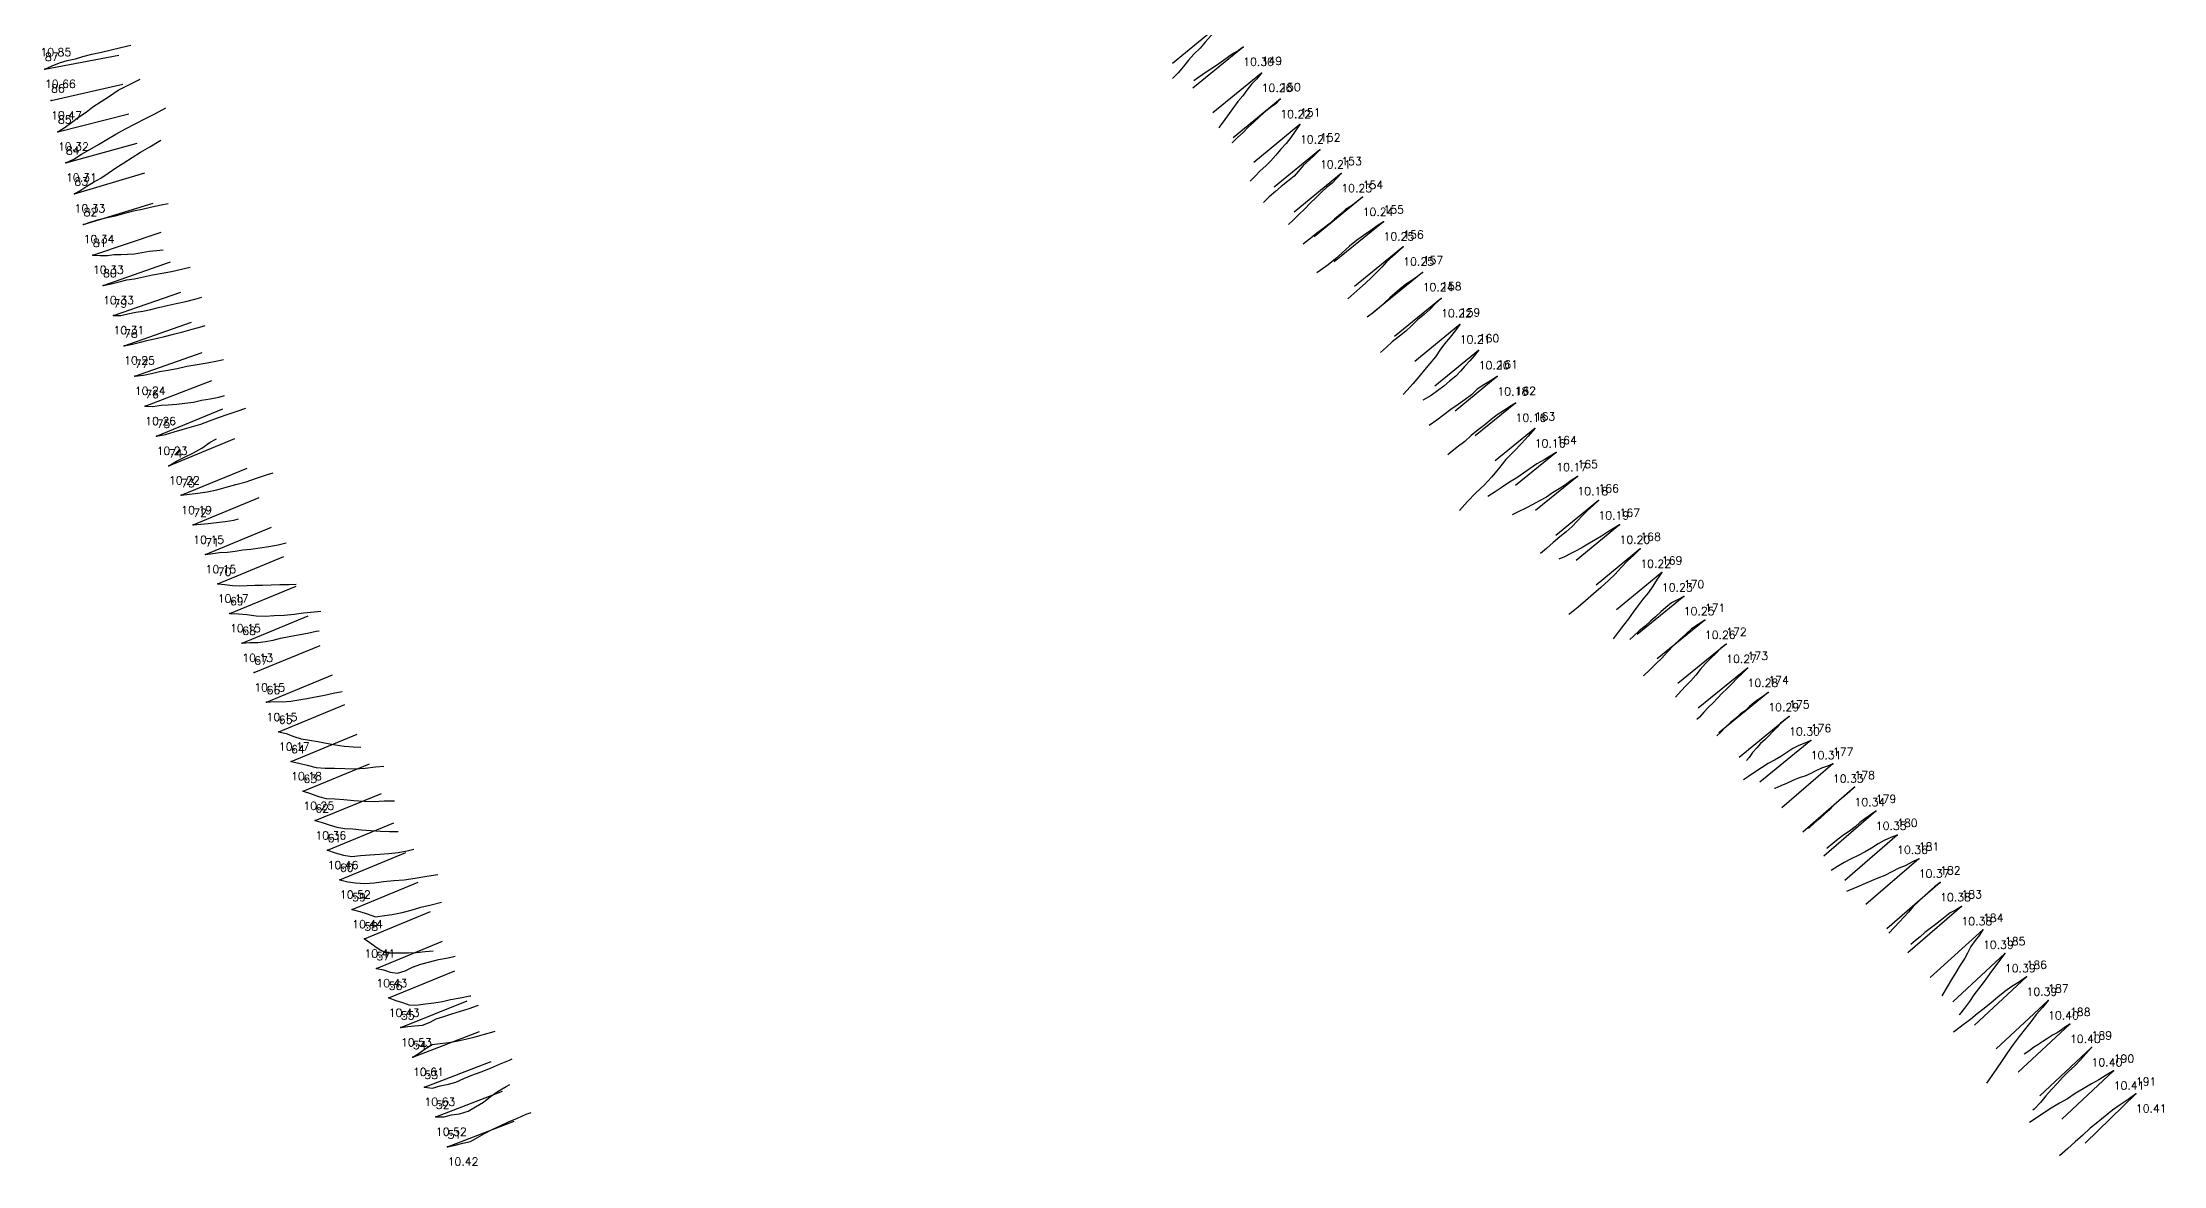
# Model space of a CAD drawing. Extents: x 748490 to 748571.2, y 8930346 to 8930429.3.
# Drawn here: x 748491.6 to 748571.2, y 8930346 to 8930388.1 of the extents above; entities that cross this region are included whole.
import ezdxf

# ---------------------------------------------------------------- set-up
doc = ezdxf.new("R2010")
doc.units = 0
for name, color, linetype in [('Hole', 7, 'Continuous'), ('Length', 7, 'Continuous'), ('Number', 7, 'Continuous'), ('Real Hole', 7, 'Continuous'), ('Theoretical Hole', 7, 'Continuous')]:
    doc.layers.add(name, color=color, linetype=linetype)
doc.styles.get("Standard").update_dxf_attribs({"font": 'simplex.shx'})

msp = doc.modelspace()

# ---------------------------------------------------------------- linework, layer by layer
at = {"layer": 'Hole', "color": 244, "true_color": 0x0a11ff}
for p in [(748536.64, 8930387.96, 190), (748491.71, 8930387.13, 190.28), (748537.33, 8930386.98, 189.98), (748491.94, 8930385.95, 190.1), (748538.03, 8930386, 189.96), (748492.2, 8930384.78, 189.95), (748538.77, 8930385.05, 189.96), (748539.52, 8930384.11, 189.96), (748492.5, 8930383.62, 189.93), (748540.32, 8930383.22, 189.97), (748492.82, 8930382.46, 189.96), (748541.12, 8930382.33, 189.97), (748493.16, 8930381.31, 189.97), (748541.9, 8930381.41, 189.97), (748493.51, 8930380.16, 189.97), (748542.64, 8930380.47, 189.97), (748543.37, 8930379.51, 189.97), (748493.89, 8930379.02, 189.97), (748544.06, 8930378.53, 189.97), (748494.28, 8930377.89, 189.96), (748544.76, 8930377.55, 189.97), (748494.68, 8930376.76, 189.9), (748545.47, 8930376.58, 189.97), (748495.08, 8930375.62, 189.88), (748546.17, 8930375.6, 189.97), (748495.47, 8930374.49, 189.9), (748546.85, 8930374.61, 189.97), (748547.57, 8930373.65, 189.97), (748495.9, 8930373.37, 189.88), (748496.36, 8930372.26, 189.86), (748548.38, 8930372.76, 189.98), (748549.17, 8930371.86, 189.98), (748496.82, 8930371.15, 189.83), (748549.96, 8930370.95, 189.98), (748497.27, 8930370.04, 189.79), (748550.75, 8930370.04, 189.99), (748497.73, 8930368.93, 189.79), (748551.53, 8930369.14, 189.99), (748552.34, 8930368.25, 189.99), (748498.19, 8930367.83, 189.82), (748553.16, 8930367.36, 190), (748498.65, 8930366.72, 189.79), (748553.95, 8930366.47, 190), (748499.11, 8930365.61, 189.77), (748554.75, 8930365.57, 190), (748499.56, 8930364.5, 189.79), (748555.55, 8930364.67, 190), (748500.02, 8930363.39, 189.79), (748556.33, 8930363.76, 190.01), (748557.11, 8930362.85, 190.01), (748500.48, 8930362.28, 189.81), (748557.92, 8930361.96, 190.01), (748500.94, 8930361.17, 189.82), (748558.75, 8930361.08, 190.02), (748559.56, 8930360.2, 190.02), (748501.4, 8930360.06, 189.89), (748560.36, 8930359.31, 190.02), (748501.85, 8930358.95, 190.01), (748502.31, 8930357.84, 190.11), (748561.16, 8930358.41, 190.03), (748561.97, 8930357.52, 190.03), (748502.77, 8930356.73, 190.17), (748562.77, 8930356.63, 190.03), (748503.23, 8930355.62, 190.09), (748563.57, 8930355.73, 190.04), (748564.38, 8930354.85, 190.04), (748503.69, 8930354.52, 190.06), (748565.2, 8930353.97, 190.04), (748504.14, 8930353.41, 190.08), (748566.01, 8930353.09, 190.05), (748504.6, 8930352.3, 190.08), (748566.82, 8930352.2, 190.05), (748505.06, 8930351.19, 190.19), (748567.64, 8930351.32, 190.06), (748505.51, 8930350.08, 190.26), (748568.45, 8930350.44, 190.06), (748569.28, 8930349.57, 190.06), (748505.94, 8930348.96, 190.28), (748570.11, 8930348.71, 190.07), (748506.37, 8930347.84, 190.17), (748506.81, 8930346.72, 190.07)]:
    msp.add_point(p, dxfattribs=at)
at = {"layer": 'Real Hole', "color": 1, "true_color": 0xff0000}
for points in [[(748535.94, 8930388.94, 190.01), (748535.766, 8930388.741, 189.046), (748535.601, 8930388.56, 188.076), (748535.425, 8930388.384, 187.107), (748535.218, 8930388.141, 186.16), (748535.029, 8930387.922, 185.202), (748534.793, 8930387.69, 184.259), (748534.595, 8930387.461, 183.306), (748534.403, 8930387.23, 182.352), (748534.2, 8930386.993, 181.402), (748533.995, 8930386.785, 180.551)], [(748491.71, 8930387.13, 190.28), (748491.987, 8930387.25, 189.327), (748492.26, 8930387.362, 188.371), (748492.544, 8930387.448, 187.416), (748492.863, 8930387.52, 186.471), (748493.137, 8930387.61, 185.514), (748493.469, 8930387.692, 184.574), (748493.83, 8930387.767, 183.644), (748494.191, 8930387.854, 182.716), (748494.555, 8930387.943, 181.789), (748494.926, 8930388.028, 180.864)], [(748536.64, 8930387.96, 190), (748536.468, 8930387.834, 189.023), (748536.294, 8930387.726, 188.044), (748536.085, 8930387.597, 187.075), (748535.908, 8930387.454, 186.101), (748535.725, 8930387.329, 185.126), (748535.525, 8930387.19, 184.156), (748535.323, 8930387.07, 183.184), (748535.126, 8930386.93, 182.214), (748534.931, 8930386.788, 181.243), (748534.786, 8930386.696, 180.565)], [(748492.2, 8930384.78, 189.95), (748492.465, 8930384.948, 189), (748492.704, 8930385.135, 188.048), (748492.965, 8930385.33, 187.102), (748493.255, 8930385.522, 186.165), (748493.511, 8930385.713, 185.217), (748493.817, 8930385.913, 184.286), (748494.129, 8930386.117, 183.358), (748494.453, 8930386.341, 182.439), (748494.828, 8930386.523, 181.53), (748495.178, 8930386.7, 180.61), (748495.287, 8930386.756, 180.337)], [(748537.33, 8930386.98, 189.98), (748537.146, 8930386.76, 189.022), (748536.955, 8930386.564, 188.06), (748536.776, 8930386.344, 187.101), (748536.625, 8930386.133, 186.136), (748536.446, 8930385.916, 185.176), (748536.273, 8930385.692, 184.217), (748536.115, 8930385.462, 183.256), (748535.955, 8930385.24, 182.295), (748535.777, 8930385, 181.34), (748535.726, 8930384.934, 181.052)], [(748492.5, 8930383.62, 189.93), (748492.799, 8930383.757, 188.986), (748493.087, 8930383.942, 188.046), (748493.398, 8930384.117, 187.112), (748493.718, 8930384.303, 186.183), (748494.038, 8930384.496, 185.255), (748494.367, 8930384.688, 184.331), (748494.73, 8930384.888, 183.421), (748495.098, 8930385.075, 182.51), (748495.486, 8930385.275, 181.61), (748495.86, 8930385.467, 180.703), (748496.246, 8930385.677, 179.805)], [(748538.03, 8930386, 189.96), (748537.865, 8930385.835, 188.988), (748537.668, 8930385.687, 188.018), (748537.427, 8930385.505, 187.065), (748537.256, 8930385.338, 186.094), (748537.054, 8930385.154, 185.132), (748536.832, 8930384.958, 184.177), (748536.637, 8930384.756, 183.217), (748536.43, 8930384.562, 182.258), (748536.236, 8930384.383, 181.294), (748536.216, 8930384.365, 181.198)], [(748538.77, 8930385.05, 189.96), (748538.586, 8930384.809, 189.007), (748538.423, 8930384.57, 188.05), (748538.25, 8930384.34, 187.092), (748538.047, 8930384.131, 186.136), (748537.862, 8930383.908, 185.178), (748537.675, 8930383.698, 184.219), (748537.484, 8930383.506, 183.256), (748537.282, 8930383.313, 182.296), (748537.084, 8930383.118, 181.335), (748536.899, 8930382.932, 180.474)], [(748492.82, 8930382.46, 189.96), (748493.058, 8930382.595, 188.998), (748493.287, 8930382.741, 188.036), (748493.533, 8930382.889, 187.078), (748493.812, 8930383.045, 186.13), (748494.087, 8930383.235, 185.188), (748494.369, 8930383.425, 184.248), (748494.671, 8930383.62, 183.314), (748494.984, 8930383.818, 182.385), (748495.3, 8930384.015, 181.457), (748495.643, 8930384.222, 180.541), (748495.989, 8930384.433, 179.627), (748496.058, 8930384.473, 179.443)], [(748539.52, 8930384.11, 189.96), (748539.315, 8930383.902, 189.004), (748539.111, 8930383.713, 188.043), (748538.908, 8930383.524, 187.082), (748538.713, 8930383.31, 186.125), (748538.55, 8930383.115, 185.158), (748538.307, 8930382.912, 184.209), (748538.061, 8930382.727, 183.258), (748537.85, 8930382.537, 182.299), (748537.618, 8930382.341, 181.346), (748537.406, 8930382.124, 180.393)], [(748540.32, 8930383.22, 189.97), (748540.154, 8930383.038, 189.001), (748539.983, 8930382.852, 188.033), (748539.762, 8930382.694, 187.071), (748539.589, 8930382.526, 186.1), (748539.374, 8930382.317, 185.147), (748539.155, 8930382.101, 184.195), (748538.947, 8930381.888, 183.24), (748538.718, 8930381.662, 182.293), (748538.503, 8930381.454, 181.339), (748538.338, 8930381.31, 180.674)], [(748493.16, 8930381.31, 189.97), (748493.447, 8930381.405, 189.017), (748493.736, 8930381.496, 188.064), (748494.039, 8930381.567, 187.113), (748494.362, 8930381.631, 186.169), (748494.709, 8930381.724, 185.236), (748495.034, 8930381.811, 184.294), (748495.359, 8930381.884, 183.352), (748495.714, 8930381.962, 182.42), (748496.073, 8930382.039, 181.49), (748496.335, 8930382.09, 180.843)], [(748541.12, 8930382.33, 189.97), (748540.911, 8930382.173, 189.005), (748540.696, 8930382.01, 188.042), (748540.482, 8930381.866, 187.076), (748540.285, 8930381.686, 186.112), (748540.069, 8930381.503, 185.153), (748539.851, 8930381.319, 184.194), (748539.625, 8930381.145, 183.236), (748539.4, 8930380.977, 182.276), (748539.178, 8930380.798, 181.318), (748538.965, 8930380.63, 180.355), (748538.888, 8930380.566, 179.968)], [(748541.9, 8930381.41, 189.97), (748541.67, 8930381.252, 189.01), (748541.424, 8930381.076, 188.056), (748541.152, 8930380.898, 187.111), (748540.886, 8930380.709, 186.166), (748540.633, 8930380.493, 185.222), (748540.354, 8930380.243, 184.295), (748540.108, 8930380.023, 183.352), (748539.831, 8930379.793, 182.419), (748539.528, 8930379.585, 181.489), (748539.404, 8930379.496, 181.119)], [(748493.51, 8930380.16, 189.97), (748493.784, 8930380.137, 189.009), (748494.06, 8930380.147, 188.047), (748494.29, 8930380.184, 187.075), (748494.557, 8930380.182, 186.111), (748494.806, 8930380.186, 185.143), (748495.067, 8930380.206, 184.178), (748495.34, 8930380.252, 183.217), (748495.616, 8930380.305, 182.257), (748495.893, 8930380.331, 181.296), (748496.149, 8930380.353, 180.434)], [(748542.64, 8930380.47, 189.97), (748542.453, 8930380.29, 189.004), (748542.235, 8930380.101, 188.047), (748542.017, 8930379.906, 187.091), (748541.841, 8930379.703, 186.127), (748541.656, 8930379.512, 185.163), (748541.454, 8930379.314, 184.204), (748541.223, 8930379.108, 183.253), (748541.015, 8930378.919, 182.294), (748540.788, 8930378.715, 181.341), (748540.56, 8930378.518, 180.388)], [(748493.89, 8930379.02, 189.97), (748494.196, 8930379.084, 189.02), (748494.495, 8930379.156, 188.069), (748494.787, 8930379.227, 187.115), (748495.072, 8930379.273, 186.158), (748495.409, 8930379.341, 185.218), (748495.743, 8930379.411, 184.278), (748496.105, 8930379.475, 183.348), (748496.454, 8930379.539, 182.413), (748496.834, 8930379.631, 181.493), (748497.16, 8930379.71, 180.658)], [(748543.37, 8930379.51, 189.97), (748543.172, 8930379.36, 189.001), (748542.962, 8930379.206, 188.036), (748542.731, 8930379.051, 187.075), (748542.511, 8930378.881, 186.115), (748542.329, 8930378.722, 185.144), (748542.138, 8930378.555, 184.177), (748541.943, 8930378.373, 183.213), (748541.754, 8930378.193, 182.248), (748541.528, 8930378.009, 181.291), (748541.29, 8930377.834, 180.336)], [(748494.28, 8930377.89, 189.96), (748494.555, 8930377.897, 188.999), (748494.822, 8930377.959, 188.037), (748495.114, 8930378.015, 187.082), (748495.388, 8930378.055, 186.121), (748495.682, 8930378.114, 185.167), (748495.968, 8930378.191, 184.212), (748496.297, 8930378.265, 183.271), (748496.634, 8930378.341, 182.332), (748496.991, 8930378.422, 181.402), (748497.332, 8930378.503, 180.465), (748497.599, 8930378.578, 179.715)], [(748544.06, 8930378.53, 189.97), (748543.851, 8930378.337, 189.011), (748543.649, 8930378.134, 188.053), (748543.425, 8930377.926, 187.101), (748543.176, 8930377.735, 186.152), (748542.957, 8930377.509, 185.203), (748542.742, 8930377.309, 184.246), (748542.497, 8930377.112, 183.297), (748542.226, 8930376.901, 182.358), (748542.011, 8930376.702, 181.402), (748541.79, 8930376.51, 180.551)], [(748494.68, 8930376.76, 189.9), (748494.993, 8930376.811, 188.952), (748495.289, 8930376.895, 188), (748495.585, 8930376.967, 187.048), (748495.878, 8930377.024, 186.093), (748496.199, 8930377.104, 185.15), (748496.538, 8930377.196, 184.213), (748496.878, 8930377.282, 183.277), (748497.236, 8930377.381, 182.348), (748497.613, 8930377.48, 181.428), (748497.723, 8930377.512, 181.15)], [(748544.76, 8930377.55, 189.97), (748544.588, 8930377.315, 189.013), (748544.397, 8930377.081, 188.06), (748544.188, 8930376.834, 187.114), (748544.012, 8930376.591, 186.16), (748543.852, 8930376.343, 185.205), (748543.637, 8930376.091, 184.261), (748543.435, 8930375.849, 183.312), (748543.227, 8930375.592, 182.368), (748543.002, 8930375.332, 181.429), (748542.792, 8930375.094, 180.481), (748542.638, 8930374.924, 179.82)], [(748495.08, 8930375.62, 189.88), (748495.411, 8930375.65, 188.937), (748495.707, 8930375.722, 187.984), (748496.011, 8930375.793, 187.034), (748496.315, 8930375.842, 186.083), (748496.673, 8930375.906, 185.151), (748497.035, 8930375.997, 184.224), (748497.421, 8930376.06, 183.304), (748497.794, 8930376.119, 182.377), (748498.188, 8930376.197, 181.462), (748498.412, 8930376.246, 180.907)], [(748545.47, 8930376.58, 189.97), (748545.305, 8930376.384, 189.003), (748545.139, 8930376.186, 188.037), (748544.95, 8930375.994, 187.074), (748544.791, 8930375.804, 186.106), (748544.611, 8930375.614, 185.14), (748544.375, 8930375.427, 184.187), (748544.165, 8930375.238, 183.227), (748543.931, 8930375.063, 182.271), (748543.684, 8930374.898, 181.316), (748543.405, 8930374.729, 180.371), (748543.376, 8930374.713, 180.276)], [(748546.17, 8930375.6, 189.97), (748545.919, 8930375.448, 189.014), (748545.658, 8930375.294, 188.061), (748545.412, 8930375.124, 187.107), (748545.199, 8930374.921, 186.151), (748544.969, 8930374.739, 185.195), (748544.697, 8930374.558, 184.25), (748544.432, 8930374.37, 183.304), (748544.17, 8930374.17, 182.36), (748543.898, 8930373.962, 181.421), (748543.616, 8930373.765, 180.482)], [(748495.47, 8930374.49, 189.9), (748495.761, 8930374.483, 188.943), (748496.065, 8930374.525, 187.992), (748496.337, 8930374.541, 187.029), (748496.651, 8930374.573, 186.081), (748496.958, 8930374.601, 185.129), (748497.277, 8930374.646, 184.183), (748497.578, 8930374.714, 183.231), (748497.909, 8930374.773, 182.29), (748498.23, 8930374.833, 181.344), (748498.439, 8930374.888, 180.679)], [(748546.85, 8930374.61, 189.97), (748546.623, 8930374.465, 189.007), (748546.405, 8930374.322, 188.041), (748546.17, 8930374.165, 187.082), (748545.944, 8930373.995, 186.123), (748545.704, 8930373.793, 185.174), (748545.456, 8930373.605, 184.223), (748545.195, 8930373.394, 183.281), (748544.948, 8930373.164, 182.34), (748544.669, 8930372.955, 181.403), (748544.401, 8930372.738, 180.464), (748544.319, 8930372.672, 180.183)], [(748495.9, 8930373.37, 189.88), (748496.23, 8930373.429, 188.938), (748496.553, 8930373.528, 187.997), (748496.853, 8930373.616, 187.047), (748497.209, 8930373.714, 186.117), (748497.556, 8930373.821, 185.186), (748497.878, 8930373.939, 184.246), (748498.222, 8930374.067, 183.316), (748498.548, 8930374.185, 182.378), (748498.923, 8930374.307, 181.459), (748499.244, 8930374.414, 180.625)], [(748547.57, 8930373.65, 189.97), (748547.322, 8930373.364, 189.044), (748547.078, 8930373.091, 188.114), (748546.79, 8930372.797, 187.203), (748546.493, 8930372.488, 186.299), (748546.219, 8930372.145, 185.401), (748545.949, 8930371.831, 184.49), (748545.675, 8930371.53, 183.577), (748545.362, 8930371.238, 182.673), (748545.048, 8930370.914, 181.781), (748544.75, 8930370.582, 180.886)], [(748496.36, 8930372.26, 189.86), (748496.645, 8930372.427, 188.916), (748496.948, 8930372.585, 187.977), (748497.257, 8930372.734, 187.037), (748497.595, 8930372.92, 186.114), (748497.907, 8930373.138, 185.19), (748498.143, 8930373.272, 184.544)], [(748548.38, 8930372.76, 189.98), (748548.153, 8930372.619, 189.016), (748547.931, 8930372.482, 188.051), (748547.653, 8930372.325, 187.103), (748547.406, 8930372.155, 186.149), (748547.155, 8930371.984, 185.196), (748546.896, 8930371.809, 184.247), (748546.624, 8930371.642, 183.299), (748546.353, 8930371.459, 182.354), (748546.095, 8930371.283, 181.404), (748545.814, 8930371.111, 180.46)], [(748496.82, 8930371.15, 189.83), (748497.129, 8930371.192, 188.88), (748497.441, 8930371.235, 187.931), (748497.794, 8930371.286, 186.996), (748498.152, 8930371.353, 186.065), (748498.501, 8930371.451, 185.133), (748498.868, 8930371.553, 184.209), (748499.253, 8930371.651, 183.291), (748499.648, 8930371.795, 182.384), (748500.056, 8930371.932, 181.481), (748500.265, 8930371.995, 181.031)], [(748549.17, 8930371.86, 189.98), (748548.936, 8930371.702, 189.021), (748548.728, 8930371.539, 188.056), (748548.488, 8930371.392, 187.097), (748548.234, 8930371.244, 186.141), (748548.009, 8930371.085, 185.18), (748547.752, 8930370.937, 184.224), (748547.506, 8930370.799, 183.265), (748547.216, 8930370.654, 182.319), (748546.955, 8930370.531, 181.362), (748546.725, 8930370.416, 180.604)], [(748549.96, 8930370.95, 189.98), (748549.759, 8930370.773, 189.017), (748549.568, 8930370.587, 188.053), (748549.381, 8930370.408, 187.087), (748549.162, 8930370.178, 186.139), (748548.977, 8930369.978, 185.176), (748548.748, 8930369.779, 184.223), (748548.514, 8930369.59, 183.27), (748548.261, 8930369.377, 182.326), (748548.01, 8930369.16, 181.383), (748547.784, 8930368.971, 180.427)], [(748497.27, 8930370.04, 189.79), (748497.558, 8930370.063, 188.833), (748497.836, 8930370.094, 187.873), (748498.146, 8930370.125, 186.922), (748498.465, 8930370.166, 185.975), (748498.799, 8930370.223, 185.035), (748498.973, 8930370.262, 184.568)], [(748550.75, 8930370.04, 189.99), (748550.522, 8930369.901, 189.026), (748550.299, 8930369.767, 188.061), (748550.077, 8930369.615, 187.097), (748549.865, 8930369.488, 186.129), (748549.626, 8930369.358, 185.166), (748549.372, 8930369.206, 184.211), (748549.146, 8930369.08, 183.245), (748548.904, 8930368.951, 182.284), (748548.694, 8930368.847, 181.311), (748548.478, 8930368.76, 180.442)], [(748497.73, 8930368.93, 189.79), (748498.003, 8930368.967, 188.829), (748498.261, 8930369.001, 187.863), (748498.555, 8930369.012, 186.907), (748498.841, 8930369.058, 185.95), (748499.127, 8930369.105, 184.993), (748499.435, 8930369.132, 184.042), (748499.767, 8930369.181, 183.1), (748500.108, 8930369.234, 182.162), (748500.451, 8930369.296, 181.224), (748500.758, 8930369.366, 180.381)], [(748551.53, 8930369.14, 189.99), (748551.288, 8930368.908, 189.048), (748551.048, 8930368.689, 188.102), (748550.817, 8930368.443, 187.161), (748550.592, 8930368.191, 186.219), (748550.336, 8930367.949, 185.284), (748550.049, 8930367.696, 184.36), (748549.772, 8930367.449, 183.431), (748549.482, 8930367.199, 182.507), (748549.197, 8930366.955, 181.58), (748548.886, 8930366.703, 180.664), (748548.857, 8930366.678, 180.571)], [(748552.34, 8930368.25, 189.99), (748552.161, 8930367.999, 189.039), (748551.999, 8930367.748, 188.084), (748551.832, 8930367.511, 187.127), (748551.63, 8930367.26, 186.18), (748551.437, 8930367.01, 185.232), (748551.262, 8930366.765, 184.278), (748551.085, 8930366.519, 183.325), (748550.899, 8930366.282, 182.372), (748550.7, 8930366.023, 181.427), (748550.509, 8930365.77, 180.478)], [(748498.19, 8930367.83, 189.82), (748498.454, 8930367.803, 188.856), (748498.738, 8930367.769, 187.898), (748499.021, 8930367.75, 186.939), (748499.294, 8930367.769, 185.977), (748499.578, 8930367.778, 185.018), (748499.875, 8930367.778, 184.063), (748500.199, 8930367.789, 183.117), (748500.522, 8930367.799, 182.171), (748500.859, 8930367.811, 181.229), (748501.126, 8930367.823, 180.476)], [(748553.16, 8930367.36, 190), (748552.925, 8930367.236, 189.036), (748552.701, 8930367.115, 188.069), (748552.488, 8930366.937, 187.108), (748552.305, 8930366.78, 186.138), (748552.097, 8930366.59, 185.178), (748551.919, 8930366.426, 184.208), (748551.707, 8930366.246, 183.247), (748551.487, 8930366.062, 182.29), (748551.267, 8930365.859, 181.335), (748551.143, 8930365.74, 180.76)], [(748498.65, 8930366.72, 189.79), (748498.965, 8930366.701, 188.841), (748499.284, 8930366.679, 187.894), (748499.634, 8930366.635, 186.958), (748499.97, 8930366.616, 186.016), (748500.309, 8930366.642, 185.076), (748500.685, 8930366.654, 184.149), (748501.051, 8930366.699, 183.22), (748501.411, 8930366.744, 182.288), (748501.809, 8930366.786, 181.371), (748502.055, 8930366.809, 180.825)], [(748553.95, 8930366.47, 190), (748553.695, 8930366.308, 189.047), (748553.449, 8930366.145, 188.091), (748553.239, 8930365.946, 187.134), (748553.017, 8930365.742, 186.181), (748552.785, 8930365.525, 185.232), (748552.55, 8930365.28, 184.292), (748552.336, 8930365.043, 183.344), (748552.116, 8930364.836, 182.391), (748551.882, 8930364.603, 181.447), (748551.66, 8930364.398, 180.494), (748551.638, 8930364.377, 180.398)], [(748499.11, 8930365.61, 189.77), (748499.395, 8930365.628, 188.812), (748499.696, 8930365.635, 187.858), (748499.977, 8930365.662, 186.899), (748500.267, 8930365.724, 185.944), (748500.547, 8930365.79, 184.986), (748500.871, 8930365.853, 184.042), (748501.21, 8930365.913, 183.103), (748501.552, 8930365.98, 182.166), (748501.886, 8930366.05, 181.226), (748501.99, 8930366.073, 180.945)], [(748554.75, 8930365.57, 190), (748554.54, 8930365.4, 189.037), (748554.371, 8930365.232, 188.066), (748554.176, 8930365.046, 187.103), (748553.981, 8930364.842, 186.144), (748553.781, 8930364.618, 185.19), (748553.617, 8930364.407, 184.226), (748553.425, 8930364.19, 183.269), (748553.242, 8930364.008, 182.303), (748553.063, 8930363.812, 181.339), (748552.848, 8930363.582, 180.39)], [(748555.55, 8930364.67, 190), (748555.351, 8930364.472, 189.04), (748555.155, 8930364.281, 188.078), (748554.978, 8930364.092, 187.113), (748554.79, 8930363.906, 186.148), (748554.599, 8930363.733, 185.182), (748554.42, 8930363.548, 184.215), (748554.26, 8930363.373, 183.244), (748554.093, 8930363.202, 182.273), (748553.917, 8930363.015, 181.307), (748553.75, 8930362.836, 180.337), (748553.647, 8930362.739, 179.754)], [(748500.02, 8930363.39, 189.79), (748500.304, 8930363.413, 188.832), (748500.61, 8930363.411, 187.879), (748500.93, 8930363.426, 186.932), (748501.235, 8930363.476, 185.981), (748501.536, 8930363.533, 185.029), (748501.859, 8930363.593, 184.085), (748502.192, 8930363.657, 183.144), (748502.518, 8930363.727, 182.201), (748502.861, 8930363.797, 181.264)], [(748556.33, 8930363.76, 190.01), (748556.148, 8930363.619, 189.037), (748555.977, 8930363.501, 188.059), (748555.796, 8930363.377, 187.083), (748555.627, 8930363.229, 186.109), (748555.47, 8930363.084, 185.132), (748555.276, 8930362.946, 184.16), (748555.097, 8930362.783, 183.19), (748554.907, 8930362.626, 182.221), (748554.726, 8930362.452, 181.253), (748554.538, 8930362.26, 180.29), (748554.399, 8930362.129, 179.513)], [(748557.11, 8930362.85, 190.01), (748556.949, 8930362.732, 189.03), (748556.792, 8930362.608, 188.05), (748556.66, 8930362.456, 187.071), (748556.497, 8930362.298, 186.097), (748556.351, 8930362.131, 185.122), (748556.2, 8930361.98, 184.145), (748556.043, 8930361.837, 183.168), (748555.9, 8930361.682, 182.19), (748555.737, 8930361.5, 181.22), (748555.607, 8930361.324, 180.245), (748555.512, 8930361.206, 179.561)], [(748500.48, 8930362.28, 189.81), (748500.756, 8930362.218, 188.851), (748501.046, 8930362.109, 187.9), (748501.325, 8930362.017, 186.944), (748501.634, 8930361.974, 185.994), (748501.95, 8930361.919, 185.047), (748502.26, 8930361.851, 184.098), (748502.605, 8930361.792, 183.162), (748502.936, 8930361.742, 182.22), (748503.272, 8930361.712, 181.278), (748503.555, 8930361.706, 180.53)], [(748557.92, 8930361.96, 190.01), (748557.701, 8930361.855, 189.04), (748557.478, 8930361.766, 188.069), (748557.256, 8930361.657, 187.1), (748557.022, 8930361.51, 186.139), (748556.798, 8930361.352, 185.177), (748556.568, 8930361.221, 184.213), (748556.324, 8930361.088, 183.253), (748556.071, 8930360.926, 182.299), (748555.829, 8930360.767, 181.342), (748555.591, 8930360.606, 180.384), (748555.402, 8930360.485, 179.616)], [(748500.94, 8930361.17, 189.82), (748501.235, 8930361.105, 188.867), (748501.55, 8930361.025, 187.921), (748501.877, 8930360.944, 186.979), (748502.224, 8930360.917, 186.042), (748502.57, 8930360.918, 185.104), (748502.952, 8930360.903, 184.18), (748503.334, 8930360.891, 183.255), (748503.721, 8930360.919, 182.334), (748504.112, 8930360.965, 181.415), (748504.413, 8930360.993, 180.783)], [(748558.75, 8930361.08, 190.02), (748558.546, 8930360.996, 189.045), (748558.323, 8930360.913, 188.073), (748558.109, 8930360.812, 187.102), (748557.898, 8930360.708, 186.13), (748557.695, 8930360.624, 185.154), (748557.482, 8930360.55, 184.18), (748557.252, 8930360.453, 183.212), (748557.015, 8930360.347, 182.246), (748556.806, 8930360.252, 181.273), (748556.58, 8930360.159, 180.303), (748556.558, 8930360.15, 180.206)], [(748559.56, 8930360.2, 190.02), (748559.386, 8930360.042, 189.048), (748559.195, 8930359.878, 188.08), (748558.995, 8930359.714, 187.114), (748558.793, 8930359.531, 186.152), (748558.629, 8930359.36, 185.181), (748558.45, 8930359.205, 184.209), (748558.279, 8930359.049, 183.236), (748558.062, 8930358.864, 182.278), (748557.862, 8930358.677, 181.316), (748557.842, 8930358.66, 181.219)], [(748501.4, 8930360.06, 189.89), (748501.673, 8930359.962, 188.933), (748501.965, 8930359.852, 187.983), (748502.261, 8930359.78, 187.03), (748502.579, 8930359.767, 186.082), (748502.92, 8930359.739, 185.143), (748503.296, 8930359.711, 184.217), (748503.679, 8930359.68, 183.293), (748504.051, 8930359.663, 182.365), (748504.437, 8930359.69, 181.443), (748504.814, 8930359.697, 180.626)], [(748560.36, 8930359.31, 190.02), (748560.162, 8930359.174, 189.049), (748559.949, 8930359.019, 188.084), (748559.766, 8930358.886, 187.11), (748559.582, 8930358.717, 186.142), (748559.373, 8930358.561, 185.177), (748559.157, 8930358.419, 184.211), (748558.945, 8930358.261, 183.246), (748558.745, 8930358.09, 182.282), (748558.541, 8930357.924, 181.317), (748558.52, 8930357.909, 181.22)], [(748501.85, 8930358.95, 190.01), (748502.105, 8930358.88, 189.045), (748502.374, 8930358.79, 188.087), (748502.657, 8930358.71, 187.131), (748502.951, 8930358.654, 186.177), (748503.251, 8930358.647, 185.223), (748503.581, 8930358.609, 184.28), (748503.931, 8930358.577, 183.343), (748504.288, 8930358.556, 182.41), (748504.637, 8930358.543, 181.472), (748504.958, 8930358.543, 180.632)], [(748502.31, 8930357.84, 190.11), (748502.6, 8930357.742, 189.158), (748502.907, 8930357.657, 188.21), (748503.22, 8930357.606, 187.262), (748503.547, 8930357.638, 186.317), (748503.895, 8930357.667, 185.38), (748504.263, 8930357.69, 184.451), (748504.603, 8930357.72, 183.51), (748504.955, 8930357.755, 182.575), (748505.299, 8930357.817, 181.638), (748505.538, 8930357.875, 180.983)], [(748561.16, 8930358.41, 190.03), (748560.925, 8930358.315, 189.063), (748560.679, 8930358.208, 188.099), (748560.446, 8930358.083, 187.135), (748560.205, 8930357.924, 186.177), (748559.964, 8930357.781, 185.217), (748559.703, 8930357.645, 184.262), (748559.435, 8930357.516, 183.307), (748559.181, 8930357.382, 182.349), (748558.928, 8930357.234, 181.393), (748558.685, 8930357.086, 180.435)], [(748502.77, 8930356.73, 190.17), (748503.068, 8930356.662, 189.218), (748503.357, 8930356.624, 188.261), (748503.709, 8930356.594, 187.326), (748504.062, 8930356.615, 186.391), (748504.407, 8930356.674, 185.454), (748504.793, 8930356.704, 184.532), (748505.187, 8930356.734, 183.613), (748505.594, 8930356.799, 182.702), (748506.025, 8930356.863, 181.802), (748506.449, 8930356.929, 180.899)], [(748561.97, 8930357.52, 190.03), (748561.711, 8930357.389, 189.073), (748561.46, 8930357.261, 188.113), (748561.219, 8930357.163, 187.148), (748560.961, 8930357.033, 186.19), (748560.702, 8930356.892, 185.235), (748560.44, 8930356.789, 184.275), (748560.206, 8930356.693, 183.308), (748559.942, 8930356.582, 182.35), (748559.652, 8930356.461, 181.4), (748559.352, 8930356.33, 180.456), (748559.262, 8930356.288, 180.172)], [(748562.77, 8930356.63, 190.03), (748562.562, 8930356.464, 189.066), (748562.344, 8930356.28, 188.108), (748562.153, 8930356.089, 187.145), (748561.966, 8930355.919, 186.177), (748561.766, 8930355.727, 185.216), (748561.582, 8930355.519, 184.256), (748561.425, 8930355.345, 183.284), (748561.238, 8930355.143, 182.322), (748561.044, 8930354.938, 181.363), (748560.844, 8930354.733, 180.405)], [(748503.23, 8930355.62, 190.09), (748503.513, 8930355.548, 189.133), (748503.792, 8930355.457, 188.178), (748504.112, 8930355.348, 187.237), (748504.439, 8930355.395, 186.293), (748504.736, 8930355.433, 185.339), (748505.102, 8930355.507, 184.411), (748505.442, 8930355.597, 183.475), (748505.806, 8930355.704, 182.549), (748506.199, 8930355.799, 181.635), (748506.586, 8930355.897, 180.718)], [(748563.57, 8930355.73, 190.04), (748563.371, 8930355.612, 189.067), (748563.155, 8930355.488, 188.099), (748562.959, 8930355.343, 187.129), (748562.773, 8930355.191, 186.158), (748562.597, 8930355.054, 185.183), (748562.395, 8930354.906, 184.215), (748562.204, 8930354.751, 183.246), (748562.025, 8930354.597, 182.274), (748561.851, 8930354.454, 181.3), (748561.672, 8930354.308, 180.327)], [(748564.38, 8930354.85, 190.04), (748564.246, 8930354.65, 189.069), (748564.082, 8930354.452, 188.103), (748563.93, 8930354.233, 187.139), (748563.8, 8930353.985, 186.179), (748563.694, 8930353.797, 185.203), (748563.524, 8930353.537, 184.252), (748563.356, 8930353.262, 183.306), (748563.201, 8930352.998, 182.354), (748563.035, 8930352.72, 181.408), (748562.87, 8930352.438, 180.462), (748562.837, 8930352.379, 180.274)], [(748503.69, 8930354.52, 190.06), (748503.889, 8930354.386, 189.089), (748504.081, 8930354.247, 188.118), (748504.287, 8930354.111, 187.149), (748504.491, 8930353.99, 186.177), (748504.766, 8930353.992, 185.216), (748505.034, 8930353.996, 184.252), (748505.344, 8930353.992, 183.302), (748505.644, 8930354.002, 182.348), (748505.974, 8930354.038, 181.404), (748506.266, 8930354.068, 180.554)], [(748504.14, 8930353.41, 190.08), (748504.401, 8930353.353, 189.116), (748504.651, 8930353.271, 188.152), (748504.937, 8930353.229, 187.194), (748505.22, 8930353.323, 186.24), (748505.493, 8930353.452, 185.286), (748505.801, 8930353.567, 184.342), (748506.14, 8930353.65, 183.405), (748506.463, 8930353.743, 182.463), (748506.831, 8930353.81, 181.536), (748507.088, 8930353.872, 180.887)], [(748565.2, 8930353.97, 190.04), (748565.042, 8930353.752, 189.077), (748564.86, 8930353.524, 188.12), (748564.705, 8930353.304, 187.157), (748564.552, 8930353.089, 186.193), (748564.382, 8930352.873, 185.231), (748564.207, 8930352.647, 184.273), (748564.036, 8930352.414, 183.316), (748563.869, 8930352.17, 182.36), (748563.686, 8930351.924, 181.409), (748563.503, 8930351.681, 180.456), (748563.485, 8930351.657, 180.36)], [(748566.01, 8930353.09, 190.05), (748565.749, 8930352.911, 189.101), (748565.466, 8930352.733, 188.159), (748565.202, 8930352.544, 187.213), (748564.933, 8930352.336, 186.273), (748564.681, 8930352.115, 185.331), (748564.422, 8930351.909, 184.387), (748564.165, 8930351.701, 183.443), (748563.912, 8930351.497, 182.497), (748563.638, 8930351.294, 181.557), (748563.356, 8930351.086, 180.621), (748563.271, 8930351.021, 180.34)], [(748504.6, 8930352.3, 190.08), (748504.867, 8930352.211, 189.12), (748505.114, 8930352.131, 188.155), (748505.391, 8930352.037, 187.198), (748505.705, 8930352.043, 186.249), (748505.985, 8930352.087, 185.29), (748506.297, 8930352.117, 184.34), (748506.618, 8930352.17, 183.395), (748506.923, 8930352.243, 182.445), (748507.276, 8930352.309, 181.512), (748507.647, 8930352.375, 180.586), (748507.685, 8930352.382, 180.494)], [(748566.82, 8930352.2, 190.05), (748566.607, 8930351.944, 189.107), (748566.379, 8930351.676, 188.171), (748566.177, 8930351.405, 187.23), (748565.974, 8930351.153, 186.284), (748565.74, 8930350.858, 185.358), (748565.509, 8930350.56, 184.431), (748565.296, 8930350.259, 183.501), (748565.096, 8930349.952, 182.571), (748564.884, 8930349.643, 181.644), (748564.688, 8930349.352, 180.708), (748564.513, 8930349.11, 179.965)], [(748505.06, 8930351.19, 190.19), (748505.313, 8930351.23, 189.223), (748505.564, 8930351.26, 188.256), (748505.873, 8930351.281, 187.305), (748506.154, 8930351.391, 186.352), (748506.381, 8930351.515, 185.386), (748506.667, 8930351.609, 184.432), (748506.974, 8930351.708, 183.485), (748507.292, 8930351.8, 182.542), (748507.612, 8930351.904, 181.6), (748507.93, 8930352.016, 180.659), (748507.962, 8930352.027, 180.565)], [(748505.51, 8930350.08, 190.26), (748505.744, 8930350.237, 189.301), (748505.963, 8930350.396, 188.338), (748506.235, 8930350.552, 187.388), (748506.527, 8930350.589, 186.433), (748506.844, 8930350.629, 185.485), (748507.148, 8930350.682, 184.534), (748507.483, 8930350.759, 183.595), (748507.847, 8930350.844, 182.667), (748508.192, 8930350.942, 181.734), (748508.551, 8930351.047, 180.807), (748508.588, 8930351.058, 180.714)], [(748567.64, 8930351.32, 190.06), (748567.48, 8930351.213, 189.079), (748567.32, 8930351.112, 188.097), (748567.165, 8930350.993, 187.116), (748566.987, 8930350.904, 186.136), (748566.802, 8930350.785, 185.161), (748566.622, 8930350.668, 184.184), (748566.436, 8930350.543, 183.209), (748566.276, 8930350.438, 182.228), (748566.097, 8930350.308, 181.253), (748565.921, 8930350.192, 180.275)], [(748505.94, 8930348.96, 190.28), (748506.241, 8930348.918, 189.327), (748506.531, 8930349.001, 188.374), (748506.842, 8930349.064, 187.426), (748507.124, 8930349.149, 186.47), (748507.414, 8930349.286, 185.523), (748507.719, 8930349.406, 184.578), (748508.067, 8930349.531, 183.649), (748508.417, 8930349.672, 182.723), (748508.756, 8930349.821, 181.794), (748509.126, 8930349.974, 180.877), (748509.233, 8930350.018, 180.601)], [(748568.45, 8930350.44, 190.06), (748568.233, 8930350.209, 189.111), (748568.032, 8930349.977, 188.16), (748567.823, 8930349.76, 187.206), (748567.585, 8930349.543, 186.26), (748567.362, 8930349.313, 185.312), (748567.156, 8930349.093, 184.359), (748566.944, 8930348.868, 183.408), (748566.735, 8930348.628, 182.46), (748566.531, 8930348.385, 181.511), (748566.294, 8930348.136, 180.572), (748566.245, 8930348.088, 180.385)], [(748506.37, 8930347.84, 190.17), (748506.676, 8930347.839, 189.218), (748506.96, 8930347.921, 188.263), (748507.255, 8930347.959, 187.308), (748507.585, 8930348.053, 186.368), (748507.855, 8930348.219, 185.42), (748508.151, 8930348.395, 184.481), (748508.416, 8930348.604, 183.54), (748508.702, 8930348.802, 182.602), (748509.009, 8930348.979, 181.667), (748509.142, 8930349.056, 181.298)], [(748569.28, 8930349.57, 190.06), (748568.993, 8930349.402, 189.117), (748568.72, 8930349.227, 188.171), (748568.445, 8930349.076, 187.221), (748568.137, 8930348.894, 186.288), (748567.842, 8930348.713, 185.35), (748567.548, 8930348.524, 184.412), (748567.248, 8930348.355, 183.474), (748566.933, 8930348.172, 182.542), (748566.611, 8930347.96, 181.619), (748566.331, 8930347.766, 180.679), (748566.121, 8930347.626, 180.027)], [(748570.11, 8930348.71, 190.07), (748569.818, 8930348.497, 189.138), (748569.526, 8930348.293, 188.203), (748569.241, 8930348.091, 187.266), (748568.967, 8930347.867, 186.331), (748568.681, 8930347.639, 185.4), (748568.401, 8930347.414, 184.467), (748568.126, 8930347.156, 183.541), (748567.841, 8930346.903, 182.616), (748567.544, 8930346.648, 181.696), (748567.253, 8930346.387, 180.776)], [(748506.81, 8930346.72, 190.07), (748507.099, 8930346.787, 189.115), (748507.383, 8930346.856, 188.159), (748507.672, 8930346.923, 187.204), (748507.928, 8930347.065, 186.247), (748508.196, 8930347.214, 185.296), (748508.48, 8930347.365, 184.349), (748508.783, 8930347.51, 183.407), (748509.089, 8930347.653, 182.466), (748509.428, 8930347.798, 181.536), (748509.761, 8930347.942, 180.604), (748509.945, 8930348.008, 180.144)]]:
    msp.add_polyline3d(points, dxfattribs=at)
at = {"layer": 'Theoretical Hole', "color": 244, "true_color": 0x0a11ff}
for p, q in [((748535.94, 8930388.94, 190.01), (748533.988, 8930387.345, 180.003)), ((748536.64, 8930387.96, 190), (748534.748, 8930386.414, 179.994)), ((748491.71, 8930387.13, 190.28), (748494.478, 8930387.653, 179.999)), ((748491.94, 8930385.95, 190.1), (748494.635, 8930386.566, 180.002)), ((748537.33, 8930386.98, 189.98), (748535.506, 8930385.49, 179.994)), ((748538.03, 8930386, 189.96), (748536.266, 8930384.559, 179.997)), ((748492.2, 8930384.78, 189.95), (748494.861, 8930385.45, 180.001)), ((748538.77, 8930385.05, 189.96), (748537.036, 8930383.633, 179.999)), ((748492.5, 8930383.62, 189.93), (748495.165, 8930384.36, 179.998)), ((748539.52, 8930384.11, 189.96), (748537.797, 8930382.702, 179.996)), ((748492.82, 8930382.46, 189.96), (748495.462, 8930383.248, 180.005)), ((748540.32, 8930383.22, 189.97), (748538.549, 8930381.773, 179.999)), ((748493.16, 8930381.31, 189.97), (748495.771, 8930382.101, 179.996)), ((748541.12, 8930382.33, 189.97), (748539.301, 8930380.844, 180.003)), ((748493.51, 8930380.16, 189.97), (748496.068, 8930381.012, 179.998)), ((748541.9, 8930381.41, 189.97), (748540.058, 8930379.905, 180)), ((748542.64, 8930380.47, 189.97), (748540.814, 8930378.978, 179.995)), ((748493.89, 8930379.02, 189.97), (748496.421, 8930379.904, 179.994)), ((748543.37, 8930379.51, 189.97), (748541.57, 8930378.039, 179.997)), ((748494.28, 8930377.89, 189.96), (748496.809, 8930378.773, 180.004)), ((748544.06, 8930378.53, 189.97), (748542.319, 8930377.107, 180)), ((748494.68, 8930376.76, 189.9), (748497.209, 8930377.643, 180.006)), ((748544.76, 8930377.55, 189.97), (748543.074, 8930376.173, 179.995)), ((748495.08, 8930375.62, 189.88), (748497.61, 8930376.503, 179.997)), ((748545.47, 8930376.58, 189.97), (748543.832, 8930375.242, 179.992)), ((748495.47, 8930374.49, 189.9), (748497.972, 8930375.45, 179.996)), ((748546.17, 8930375.6, 189.97), (748544.585, 8930374.305, 179.998)), ((748546.85, 8930374.61, 189.97), (748545.338, 8930373.375, 179.999)), ((748495.9, 8930373.37, 189.88), (748498.376, 8930374.393, 180.007)), ((748547.57, 8930373.65, 189.97), (748546.089, 8930372.44, 179.992)), ((748496.36, 8930372.26, 189.86), (748498.837, 8930373.283, 179.998)), ((748496.82, 8930371.15, 189.83), (748499.297, 8930372.173, 179.999)), ((748548.38, 8930372.76, 189.98), (748546.854, 8930371.513, 180.003)), ((748549.17, 8930371.86, 189.98), (748547.606, 8930370.582, 180.002)), ((748497.27, 8930370.04, 189.79), (748499.746, 8930371.062, 180)), ((748549.96, 8930370.95, 189.98), (748548.364, 8930369.646, 180.001)), ((748497.73, 8930368.93, 189.79), (748500.207, 8930369.953, 180)), ((748550.75, 8930370.04, 189.99), (748549.123, 8930368.71, 180.009)), ((748498.19, 8930367.83, 189.82), (748500.666, 8930368.852, 180.009)), ((748551.53, 8930369.14, 189.99), (748549.871, 8930367.785, 179.997)), ((748552.34, 8930368.25, 189.99), (748550.635, 8930366.857, 180)), ((748498.65, 8930366.72, 189.79), (748501.127, 8930367.743, 180)), ((748553.16, 8930367.36, 190), (748551.408, 8930365.929, 180.003)), ((748499.11, 8930365.61, 189.77), (748501.587, 8930366.633, 180.001)), ((748553.95, 8930366.47, 190), (748552.168, 8930365.014, 180.001)), ((748499.56, 8930364.5, 189.79), (748502.036, 8930365.522, 180)), ((748554.75, 8930365.57, 190), (748552.938, 8930364.09, 180)), ((748500.02, 8930363.39, 189.79), (748502.497, 8930364.413, 180)), ((748555.55, 8930364.67, 190), (748553.705, 8930363.163, 180)), ((748500.48, 8930362.28, 189.81), (748502.957, 8930363.303, 180)), ((748556.33, 8930363.76, 190.01), (748554.472, 8930362.242, 180.003)), ((748557.11, 8930362.85, 190.01), (748555.239, 8930361.321, 179.998)), ((748500.94, 8930361.17, 189.82), (748503.416, 8930362.193, 179.999)), ((748557.92, 8930361.96, 190.01), (748556.011, 8930360.39, 180.001)), ((748501.4, 8930360.06, 189.89), (748503.878, 8930361.083, 179.997)), ((748558.75, 8930361.08, 190.02), (748556.843, 8930359.425, 180.003)), ((748559.56, 8930360.2, 190.02), (748557.628, 8930358.524, 180.001)), ((748501.85, 8930358.95, 190.01), (748504.325, 8930359.972, 180.002)), ((748560.36, 8930359.31, 190.02), (748558.412, 8930357.62, 179.997)), ((748502.31, 8930357.84, 190.11), (748504.788, 8930358.863, 179.999)), ((748502.77, 8930356.73, 190.17), (748505.247, 8930357.753, 179.997)), ((748561.16, 8930358.41, 190.03), (748559.2, 8930356.709, 180)), ((748561.97, 8930357.52, 190.03), (748559.989, 8930355.801, 179.997)), ((748503.23, 8930355.62, 190.09), (748505.706, 8930356.643, 180)), ((748562.77, 8930356.63, 190.03), (748560.775, 8930354.899, 179.992)), ((748503.69, 8930354.52, 190.06), (748506.166, 8930355.542, 180)), ((748563.57, 8930355.73, 190.04), (748561.562, 8930353.988, 180.006)), ((748564.38, 8930354.85, 190.04), (748562.404, 8930353.063, 179.997)), ((748504.14, 8930353.41, 190.08), (748506.616, 8930354.432, 180)), ((748565.2, 8930353.97, 190.04), (748563.25, 8930352.157, 179.997)), ((748504.6, 8930352.3, 190.08), (748507.076, 8930353.322, 180)), ((748566.01, 8930353.09, 190.05), (748564.061, 8930351.278, 180.007)), ((748505.06, 8930351.19, 190.19), (748507.542, 8930352.195, 180.006)), ((748566.82, 8930352.2, 190.05), (748564.876, 8930350.392, 179.995)), ((748505.51, 8930350.08, 190.26), (748508.01, 8930351.044, 179.994)), ((748567.64, 8930351.32, 190.06), (748565.702, 8930349.518, 180.002)), ((748505.94, 8930348.96, 190.28), (748508.442, 8930349.924, 179.994)), ((748568.45, 8930350.44, 190.06), (748566.511, 8930348.637, 180.003)), ((748569.28, 8930349.57, 190.06), (748567.335, 8930347.762, 179.994)), ((748506.37, 8930347.84, 190.17), (748508.871, 8930348.804, 179.997)), ((748570.11, 8930348.71, 190.07), (748568.211, 8930346.856, 180.004)), ((748506.81, 8930346.72, 190.07), (748509.31, 8930347.684, 180))]:
    msp.add_line(p, q, dxfattribs=at)

# ---------------------------------------------------------------- texts
at = {"layer": 'Length', "color": 244, "true_color": 0x0a11ff}
for s, p in [('10.85', (748491.54, 8930387.616, 190.48)), ('10.30', (748536.64, 8930387.256, 190)), ('10.66', (748491.71, 8930386.426, 190.28)), ('10.26', (748537.33, 8930386.276, 189.98)), ('10.22', (748538.03, 8930385.296, 189.96)), ('10.47', (748491.94, 8930385.246, 190.1)), ('10.32', (748492.2, 8930384.076, 189.95)), ('10.21', (748538.77, 8930384.346, 189.96)), ('10.31', (748492.5, 8930382.916, 189.93)), ('10.21', (748539.52, 8930383.406, 189.96)), ('10.23', (748540.32, 8930382.516, 189.97)), ('10.33', (748492.82, 8930381.756, 189.96)), ('10.24', (748541.12, 8930381.626, 189.97)), ('10.34', (748493.16, 8930380.606, 189.97)), ('10.25', (748541.9, 8930380.706, 189.97)), ('10.25', (748542.64, 8930379.766, 189.97)), ('10.33', (748493.51, 8930379.456, 189.97)), ('10.33', (748493.89, 8930378.316, 189.97)), ('10.24', (748543.37, 8930378.806, 189.97)), ('10.22', (748544.06, 8930377.826, 189.97)), ('10.31', (748494.28, 8930377.186, 189.96)), ('10.21', (748544.76, 8930376.846, 189.97)), ('10.25', (748494.68, 8930376.056, 189.9)), ('10.20', (748545.47, 8930375.876, 189.97)), ('10.24', (748495.08, 8930374.916, 189.88)), ('10.18', (748546.17, 8930374.896, 189.97)), ('10.26', (748495.47, 8930373.786, 189.9)), ('10.16', (748546.85, 8930373.906, 189.97)), ('10.23', (748495.9, 8930372.666, 189.88)), ('10.16', (748547.57, 8930372.946, 189.97)), ('10.17', (748548.38, 8930372.056, 189.98)), ('10.22', (748496.36, 8930371.556, 189.86)), ('10.18', (748549.17, 8930371.156, 189.98)), ('10.19', (748496.82, 8930370.446, 189.83)), ('10.19', (748549.96, 8930370.246, 189.98)), ('10.15', (748497.27, 8930369.336, 189.79)), ('10.20', (748550.75, 8930369.336, 189.99)), ('10.15', (748497.73, 8930368.226, 189.79)), ('10.22', (748551.53, 8930368.436, 189.99)), ('10.17', (748498.19, 8930367.126, 189.82)), ('10.23', (748552.34, 8930367.546, 189.99)), ('10.25', (748553.16, 8930366.656, 190)), ('10.15', (748498.65, 8930366.016, 189.79)), ('10.26', (748553.95, 8930365.766, 190)), ('10.13', (748499.11, 8930364.906, 189.77)), ('10.27', (748554.75, 8930364.866, 190)), ('10.15', (748499.56, 8930363.796, 189.79)), ('10.28', (748555.55, 8930363.966, 190)), ('10.29', (748556.33, 8930363.056, 190.01)), ('10.15', (748500.02, 8930362.686, 189.79)), ('10.17', (748500.48, 8930361.576, 189.81)), ('10.30', (748557.11, 8930362.146, 190.01)), ('10.31', (748557.92, 8930361.256, 190.01)), ('10.18', (748500.94, 8930360.466, 189.82)), ('10.33', (748558.75, 8930360.376, 190.02)), ('10.25', (748501.4, 8930359.356, 189.89)), ('10.34', (748559.56, 8930359.496, 190.02)), ('10.36', (748501.85, 8930358.246, 190.01)), ('10.35', (748560.36, 8930358.606, 190.02)), ('10.36', (748561.16, 8930357.706, 190.03)), ('10.46', (748502.31, 8930357.136, 190.11)), ('10.37', (748561.97, 8930356.816, 190.03)), ('10.52', (748502.77, 8930356.026, 190.17)), ('10.38', (748562.77, 8930355.926, 190.03)), ('10.44', (748503.23, 8930354.916, 190.09)), ('10.38', (748563.57, 8930355.026, 190.04)), ('10.41', (748503.69, 8930353.816, 190.06)), ('10.39', (748564.38, 8930354.146, 190.04)), ('10.43', (748504.14, 8930352.706, 190.08)), ('10.39', (748565.2, 8930353.266, 190.04)), ('10.39', (748566.01, 8930352.386, 190.05)), ('10.43', (748504.6, 8930351.596, 190.08)), ('10.40', (748566.82, 8930351.496, 190.05)), ('10.53', (748505.06, 8930350.486, 190.19)), ('10.40', (748567.64, 8930350.616, 190.06)), ('10.40', (748568.45, 8930349.736, 190.06)), ('10.61', (748505.51, 8930349.376, 190.26)), ('10.41', (748569.28, 8930348.866, 190.06)), ('10.63', (748505.94, 8930348.256, 190.28)), ('10.41', (748570.11, 8930348.006, 190.07)), ('10.52', (748506.37, 8930347.136, 190.17)), ('10.42', (748506.81, 8930346.016, 190.07))]:
    msp.add_text(s, height=0.3, dxfattribs=at).set_placement(p)
at = {"layer": 'Number', "color": 244, "true_color": 0x0a11ff}
for s, p in [('87', (748491.71, 8930387.436, 190.28)), ('149', (748537.33, 8930387.286, 189.98)), ('86', (748491.94, 8930386.256, 190.1)), ('150', (748538.03, 8930386.306, 189.96)), ('151', (748538.77, 8930385.356, 189.96)), ('85', (748492.2, 8930385.086, 189.95)), ('84', (748492.5, 8930383.926, 189.93)), ('152', (748539.52, 8930384.416, 189.96)), ('153', (748540.32, 8930383.526, 189.97)), ('83', (748492.82, 8930382.766, 189.96)), ('154', (748541.12, 8930382.636, 189.97)), ('82', (748493.16, 8930381.616, 189.97)), ('155', (748541.9, 8930381.716, 189.97)), ('156', (748542.64, 8930380.776, 189.97)), ('81', (748493.51, 8930380.466, 189.97)), ('157', (748543.37, 8930379.816, 189.97)), ('80', (748493.89, 8930379.326, 189.97)), ('79', (748494.28, 8930378.196, 189.96)), ('158', (748544.06, 8930378.836, 189.97)), ('159', (748544.76, 8930377.856, 189.97)), ('78', (748494.68, 8930377.066, 189.9)), ('160', (748545.47, 8930376.886, 189.97)), ('77', (748495.08, 8930375.926, 189.88)), ('161', (748546.17, 8930375.906, 189.97)), ('162', (748546.85, 8930374.916, 189.97)), ('76', (748495.47, 8930374.796, 189.9)), ('75', (748495.9, 8930373.676, 189.88)), ('163', (748547.57, 8930373.956, 189.97)), ('74', (748496.36, 8930372.566, 189.86)), ('164', (748548.38, 8930373.066, 189.98)), ('165', (748549.17, 8930372.166, 189.98)), ('73', (748496.82, 8930371.456, 189.83)), ('166', (748549.96, 8930371.256, 189.98)), ('72', (748497.27, 8930370.346, 189.79)), ('167', (748550.75, 8930370.346, 189.99)), ('168', (748551.53, 8930369.446, 189.99)), ('71', (748497.73, 8930369.236, 189.79)), ('169', (748552.34, 8930368.556, 189.99)), ('70', (748498.19, 8930368.136, 189.82)), ('69', (748498.65, 8930367.026, 189.79)), ('170', (748553.16, 8930367.666, 190)), ('171', (748553.95, 8930366.776, 190)), ('68', (748499.11, 8930365.916, 189.77)), ('172', (748554.75, 8930365.876, 190)), ('67', (748499.56, 8930364.806, 189.79)), ('173', (748555.55, 8930364.976, 190)), ('174', (748556.33, 8930364.066, 190.01)), ('66', (748500.02, 8930363.696, 189.79)), ('175', (748557.11, 8930363.156, 190.01)), ('65', (748500.48, 8930362.586, 189.81)), ('176', (748557.92, 8930362.266, 190.01)), ('64', (748500.94, 8930361.476, 189.82)), ('177', (748558.75, 8930361.386, 190.02)), ('63', (748501.4, 8930360.366, 189.89)), ('178', (748559.56, 8930360.506, 190.02)), ('62', (748501.85, 8930359.256, 190.01)), ('179', (748560.36, 8930359.616, 190.02)), ('180', (748561.16, 8930358.716, 190.03)), ('61', (748502.31, 8930358.146, 190.11)), ('181', (748561.97, 8930357.826, 190.03)), ('60', (748502.77, 8930357.036, 190.17)), ('182', (748562.77, 8930356.936, 190.03)), ('59', (748503.23, 8930355.926, 190.09)), ('183', (748563.57, 8930356.036, 190.04)), ('184', (748564.38, 8930355.156, 190.04)), ('58', (748503.69, 8930354.826, 190.06)), ('185', (748565.2, 8930354.276, 190.04)), ('57', (748504.14, 8930353.716, 190.08)), ('186', (748566.01, 8930353.396, 190.05)), ('56', (748504.6, 8930352.606, 190.08)), ('187', (748566.82, 8930352.506, 190.05)), ('55', (748505.06, 8930351.496, 190.19)), ('188', (748567.64, 8930351.626, 190.06)), ('54', (748505.51, 8930350.386, 190.26)), ('189', (748568.45, 8930350.746, 190.06)), ('190', (748569.28, 8930349.876, 190.06)), ('53', (748505.94, 8930349.266, 190.28)), ('191', (748570.11, 8930349.016, 190.07)), ('52', (748506.37, 8930348.146, 190.17)), ('51', (748506.81, 8930347.026, 190.07))]:
    msp.add_text(s, height=0.3, dxfattribs=at).set_placement(p)

doc.saveas('drawing.dxf')
